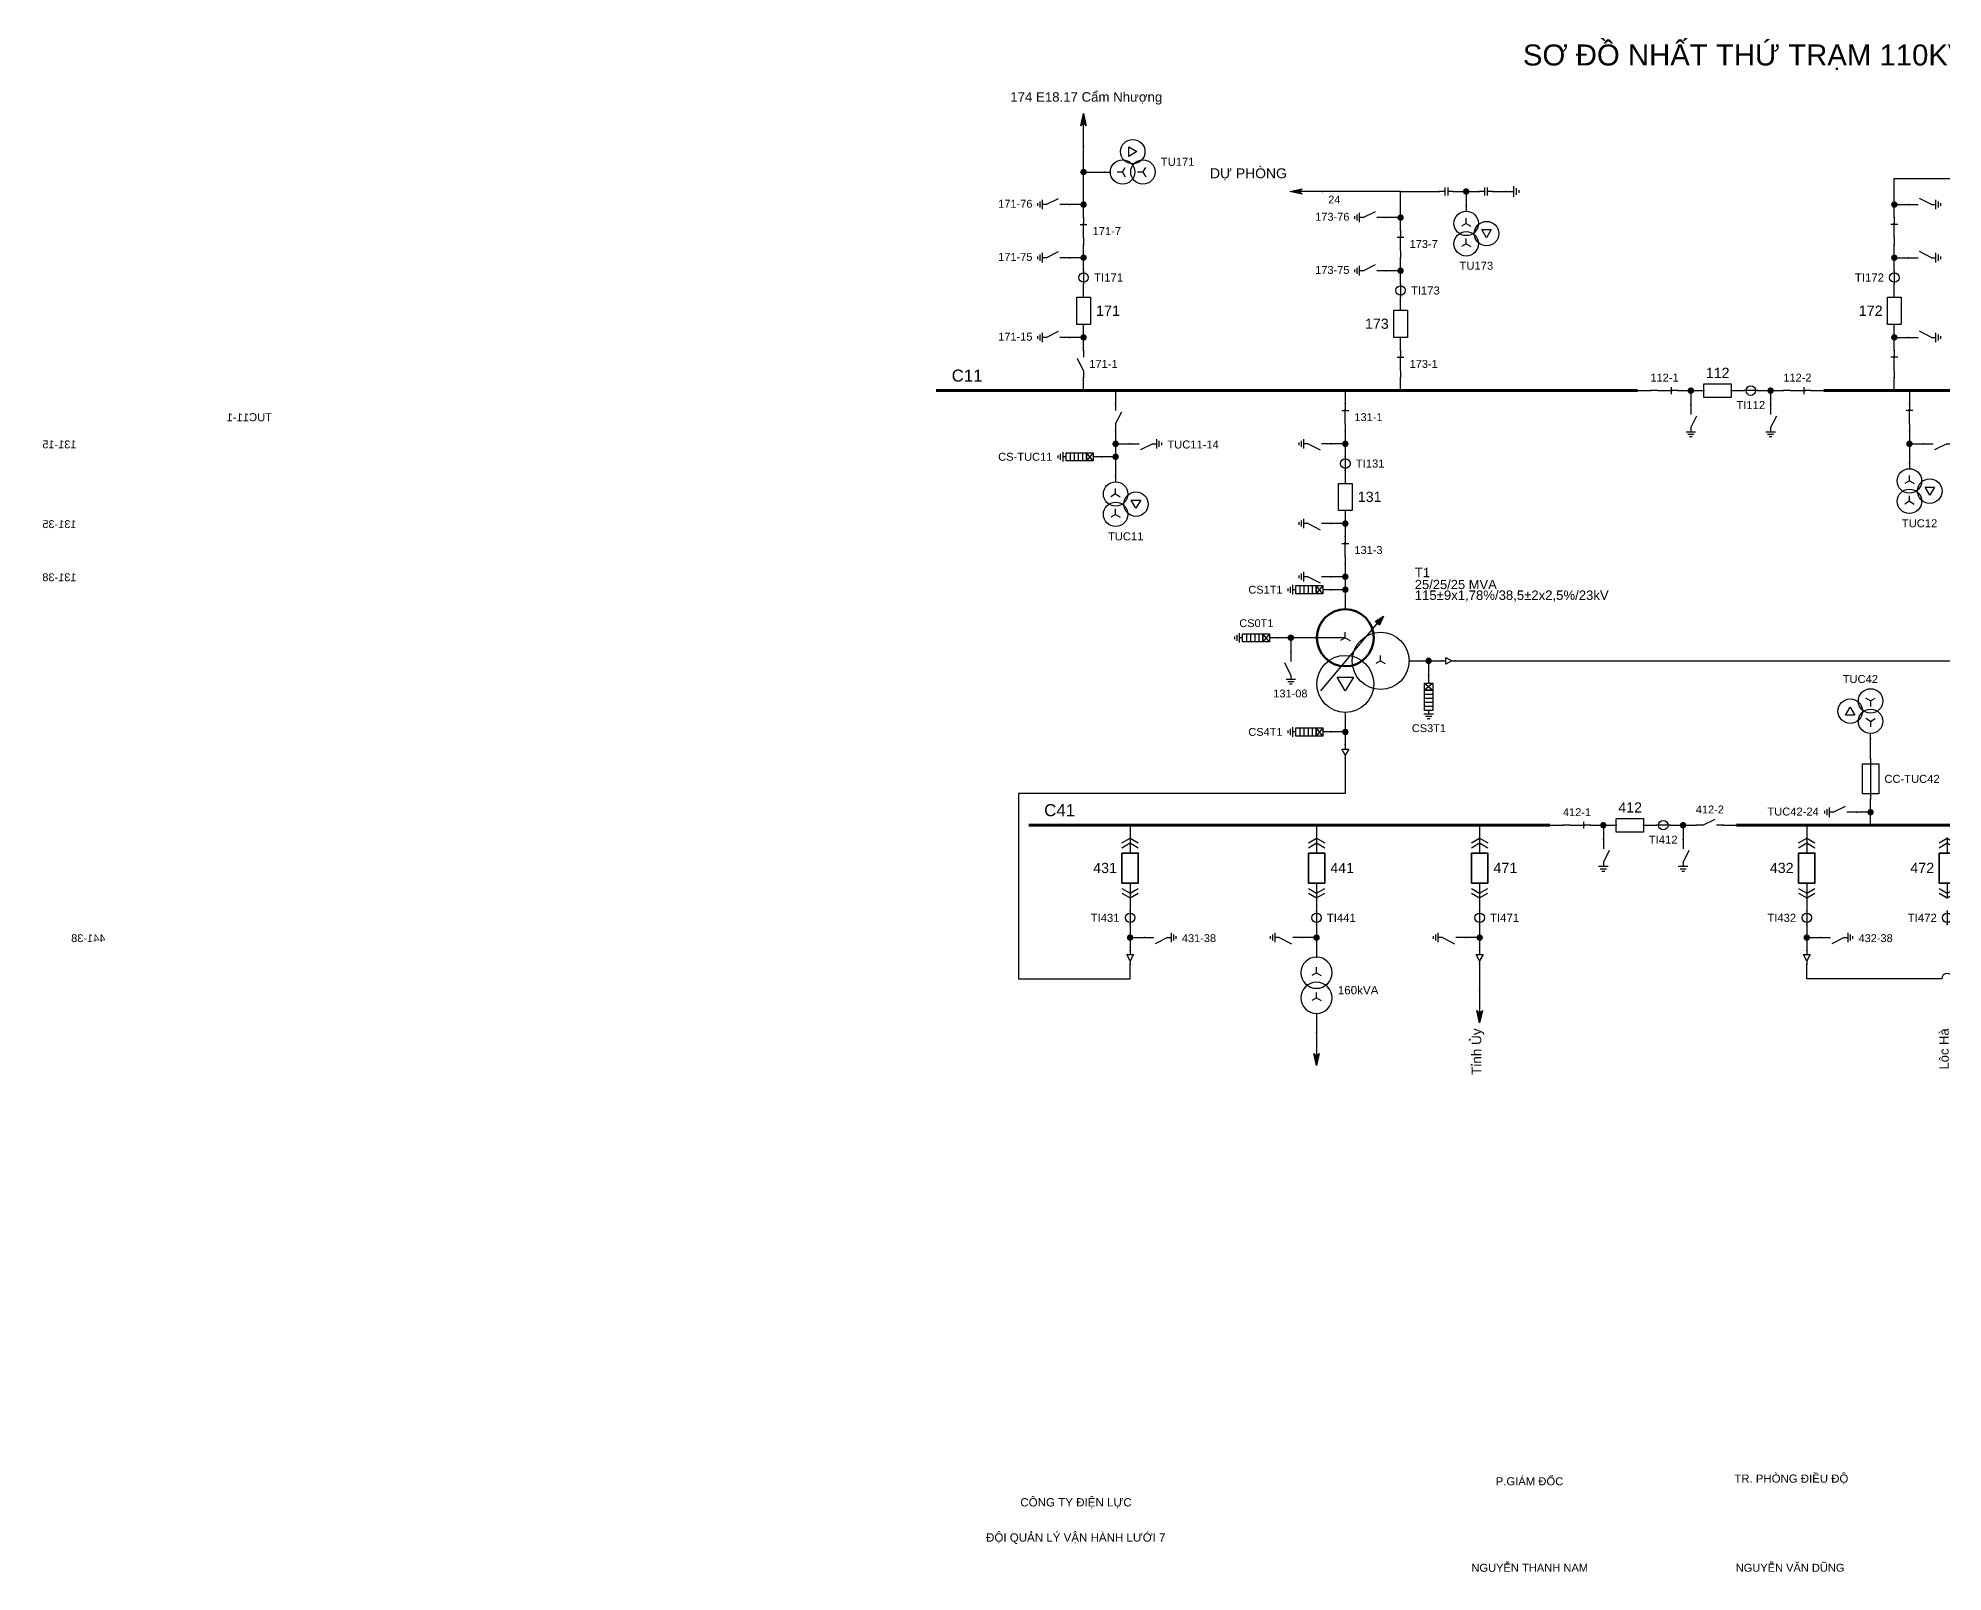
# Model space of a CAD drawing. Header units: millimetres. Extents: x -381 to 411, y 8 to 290.
# Drawn here: x -116 to 234.7, y 7.7 to 290.1 of the extents above; entities that cross this region are included whole.
import ezdxf

# ---------------------------------------------------------------- set-up
doc = ezdxf.new("R2010")
doc.units = ezdxf.units.MM
for name, color, linetype, lineweight in [('BUSBAR_110KV', 1, 'Continuous', 50), ('BUSBAR_22KV', 5, 'Continuous', 50), ('GROUND', 3, 'Continuous', 25), ('HV_110KV', 1, 'Continuous', 25), ('MV_22KV', 5, 'Continuous', 25), ('MV_35KV', 30, 'Continuous', 25), ('SLD_OTHER', 7, 'Continuous', 25)]:
    doc.layers.add(name, color=color, linetype=linetype, lineweight=lineweight)
doc.layers.add('SYM_PORTS', color=8, linetype='Continuous', plot=False)
doc.layers.add('TEXT', color=7, linetype='Continuous')
doc.styles.add('SLD_TEXT', font='arial.ttf')

# ---------------------------------------------------------------- blocks, each defined once
blk = doc.blocks.new('SYM_DISCONNECTOR_OPEN')
at = {"lineweight": 25}
for points in [[(0, -1.25), (-1.125, 1)], [(0, 2.5), (0, 1.25)], [(0, -1.25), (0, -2.5)]]:
    blk.add_lwpolyline(points, dxfattribs=at)
at = {"layer": 'SYM_PORTS'}
for p in [(0, 2.5), (0, -2.5)]:
    blk.add_point(p, dxfattribs=at)
blk.add_attdef('DEVICE_CODE', (1, -0.5), '', height=2)
blk = doc.blocks.new('SYM_EARTHING_SWITCH_OPEN')
at = {"lineweight": 25}
for points in [[(0, -1.25), (-1.125, 1)], [(0, 3), (0, 1.25)], [(-0.875, -2), (0.875, -2)], [(-0.5625, -2.4375), (0.5625, -2.4375)], [(-0.25, -2.875), (0.25, -2.875)], [(0, -1.25), (0, -2)]]:
    blk.add_lwpolyline(points, dxfattribs=at)
at = {"layer": 'SYM_PORTS'}
blk.add_point((0, 3), dxfattribs=at)
blk.add_attdef('DEVICE_CODE', (1.875, 0), '', height=2)
blk = doc.blocks.new('SYM_CIRCUIT_BREAKER')
at = {"lineweight": 25}
blk.add_lwpolyline([(-1.25, 2.5), (1.25, 2.5), (1.25, -2.5), (-1.25, -2.5)], close=True, dxfattribs=at)
at = {"layer": 'SYM_PORTS'}
for p in [(0, 2.5), (0, -2.5)]:
    blk.add_point(p, dxfattribs=at)
blk.add_attdef('DEVICE_CODE', (2.25, -0.5), '', height=2)
at = {"flags": 1}
blk.add_attdef('RATING', (2.25, -3.5), '', height=2, dxfattribs=at)
blk = doc.blocks.new('SYM_CURRENT_TRANSFORMER')
at = {"lineweight": 25}
blk.add_lwpolyline([(0, 1.25), (0, -1.25)], dxfattribs=at)
blk.add_circle((0, 0), 0.875, dxfattribs=at)
at = {"layer": 'SYM_PORTS'}
for p in [(0, 1.25), (0, -1.25)]:
    blk.add_point(p, dxfattribs=at)
blk.add_attdef('DEVICE_CODE', (1.875, -1.75), '', height=2)
at = {"flags": 1}
blk.add_attdef('RATIO', (1.875, -4.75), '', height=2, dxfattribs=at)
blk = doc.blocks.new('SYM_DISCONNECTOR_CLOSED')
at = {"lineweight": 25}
for points in [[(-0.625, 1.25), (0.625, 1.25)], [(0, 2.5), (0, 1.25)], [(0, -1.25), (0, 1.5)], [(0, -1.25), (0, -2.5)]]:
    blk.add_lwpolyline(points, dxfattribs=at)
at = {"layer": 'SYM_PORTS'}
for p in [(0, 2.5), (0, -2.5)]:
    blk.add_point(p, dxfattribs=at)
blk.add_attdef('DEVICE_CODE', (1.625, -0.5), '', height=2)
blk = doc.blocks.new('SYM_VOLTAGE_TRANSFORMER')
at = {"lineweight": 25}
for points in [[(0, 4.625), (0, 3.625)], [(0, 1.375), (-0.8625, 0.875)], [(0, 1.375), (0, 2.375)], [(0, 1.375), (0.8625, 0.875)], [(0, -2.375), (-0.8625, -2.875)], [(0, -2.375), (0, -1.375)], [(0, -2.375), (0.8625, -2.875)]]:
    blk.add_lwpolyline(points, dxfattribs=at)
blk.add_lwpolyline([(2.875, 0.25), (4.625, 0.25), (3.75, -1.25)], close=True, dxfattribs=at)
for centre in [(0, 1.375), (3.75, -0.5), (0, -2.375)]:
    blk.add_circle(centre, 2.25, dxfattribs=at)
at = {"layer": 'SYM_PORTS'}
blk.add_point((0, 4.625), dxfattribs=at)
blk.add_attdef('DEVICE_CODE', (7, 1.625), '', height=2)
at = {"flags": 1}
blk.add_attdef('RATIO', (7, -1.375), '', height=2, dxfattribs=at)
blk = doc.blocks.new('SYM_LINE_FEEDER_ARROW')
blk.add_hatch(color=7).paths.add_polyline_path([(0, -3), (-0.5, -0.75), (0, -1.25), (0.5, -0.75)])
at = {"lineweight": 25}
blk.add_lwpolyline([(0, 3), (0, -1.25)], dxfattribs=at)
blk.add_lwpolyline([(0, -3), (-0.5, -0.75), (0, -1.25), (0.5, -0.75)], close=True, dxfattribs=at)
at = {"layer": 'SYM_PORTS'}
blk.add_point((0, 3), dxfattribs=at)
blk.add_attdef('LINE_NAME', (1.5, 0), '', height=2)
blk = doc.blocks.new('SYM_COUPLING_CAPACITOR')
at = {"lineweight": 25}
for points in [[(-0.75, 0.25), (0.75, 0.25)], [(0, 1.25), (0, 0.25)], [(-0.75, -0.25), (0.75, -0.25)], [(0, -0.25), (0, -1.25)]]:
    blk.add_lwpolyline(points, dxfattribs=at)
at = {"layer": 'SYM_PORTS'}
for p in [(0, 1.25), (0, -1.25)]:
    blk.add_point(p, dxfattribs=at)
blk.add_attdef('DEVICE_CODE', (1.75, -1.75), '', height=2)
blk = doc.blocks.new('SYM_GROUND_SYMBOL')
at = {"lineweight": 25}
for points in [[(0, 1.25), (0, -0.25)], [(-1, -0.25), (1, -0.25)], [(-0.625, -0.75), (0.625, -0.75)], [(-0.25, -1.25), (0.25, -1.25)]]:
    blk.add_lwpolyline(points, dxfattribs=at)
at = {"layer": 'SYM_PORTS'}
blk.add_point((0, 1.25), dxfattribs=at)
blk = doc.blocks.new('SYM_SURGE_ARRESTER')
at = {"lineweight": 25}
for points in [[(0, 4), (0, 2.5)], [(-0.75, 2.5), (0.75, 1.25)], [(0.75, 2.5), (-0.75, 1.25)], [(-0.75, 0.5), (0.75, 0.5)], [(-0.875, -3.125), (0.875, -3.125)], [(-0.75, -0.25), (0.75, -0.25)], [(-0.75, -1), (0.75, -1)], [(-0.75, -1.75), (0.75, -1.75)], [(0, -2.5), (0, -3.125)], [(-0.5625, -3.5625), (0.5625, -3.5625)], [(-0.25, -4), (0.25, -4)]]:
    blk.add_lwpolyline(points, dxfattribs=at)
for points in [[(-0.75, 2.5), (0.75, 2.5), (0.75, 1.25), (-0.75, 1.25)], [(-0.75, 1.25), (0.75, 1.25), (0.75, -2.5), (-0.75, -2.5)]]:
    blk.add_lwpolyline(points, close=True, dxfattribs=at)
at = {"layer": 'SYM_PORTS'}
blk.add_point((0, 4), dxfattribs=at)
blk.add_attdef('DEVICE_CODE', (1.875, 1), '', height=2)
blk = doc.blocks.new('SYM_TRANSFORMER_3W')
blk.add_hatch(color=7).paths.add_polyline_path([(3.75, 8.25), (3.0125, 6.575), (2.2375, 7.225)])
at = {"lineweight": 25}
for points in [[(-7.75, -5.5), (3.0125, 7.35)], [(-3.25, 4.25), (-8.5, 4.25)], [(-3.25, 4.25), (-4.1125, 3.75)], [(-3.25, 4.25), (-3.25, 5.25)], [(-3.25, 4.25), (-2.3875, 3.75)], [(3.25, 0), (2.3875, -0.5)], [(3.25, 0), (3.25, 1)], [(3.25, 0), (4.1125, -0.5)]]:
    blk.add_lwpolyline(points, dxfattribs=at)
for points in [[(3.75, 8.25), (3.0125, 6.575), (2.2375, 7.225)], [(-4.75, -3), (-1.75, -3), (-3.25, -5.5)]]:
    blk.add_lwpolyline(points, close=True, dxfattribs=at)
at = {"lineweight": 50}
blk.add_circle((-3.25, 4.25), 5.25, dxfattribs=at)
at = {"lineweight": 25}
for centre in [(3.25, 0), (-3.25, -4.25)]:
    blk.add_circle(centre, 5.25, dxfattribs=at)
at = {"layer": 'SYM_PORTS'}
for p in [(-3.25, 9.5), (-8.5, 4.25), (8.5, 0), (-3.25, -9.5)]:
    blk.add_point(p, dxfattribs=at)
blk.add_attdef('DEVICE_CODE', (9.5, 6.5), '', height=2)
at = {"flags": 1}
for tag, p in [('POWER', (9.5, 3.5)), ('VOLTAGE_RATIO', (9.5, 0.5))]:
    blk.add_attdef(tag, p, '', height=2, dxfattribs=at)
blk = doc.blocks.new('SYM_CABLE_TERMINATION')
at = {"lineweight": 25}
blk.add_lwpolyline([(-0.625, 0.5), (0.625, 0.5), (0, -0.625)], close=True, dxfattribs=at)
for points in [[(0, 1.25), (0, 0.5)], [(0, -0.625), (0, -1.25)]]:
    blk.add_lwpolyline(points, dxfattribs=at)
at = {"layer": 'SYM_PORTS'}
for p in [(0, 1.25), (0, -1.25)]:
    blk.add_point(p, dxfattribs=at)
blk = doc.blocks.new('SYM_DRAWOUT_BREAKER')
at = {"lineweight": 25}
for points in [[(-1.5, 4.625), (0, 5.5), (1.5, 4.625)], [(-1.5, 3.75), (0, 4.625), (1.5, 3.75)], [(0, 5.5), (0, 2.75)], [(0, -2.75), (0, -5.5)], [(-1.5, -3.75), (0, -4.625), (1.5, -3.75)], [(-1.5, -4.625), (0, -5.5), (1.5, -4.625)]]:
    blk.add_lwpolyline(points, dxfattribs=at)
at = {"lineweight": 35}
blk.add_lwpolyline([(-1.5, 2.75), (1.5, 2.75), (1.5, -2.75), (-1.5, -2.75)], close=True, dxfattribs=at)
at = {"layer": 'SYM_PORTS'}
for p in [(0, 5.5), (0, -5.5)]:
    blk.add_point(p, dxfattribs=at)
blk.add_attdef('DEVICE_CODE', (2.5, 2.5), '', height=2)
at = {"flags": 1}
blk.add_attdef('RATING', (2.5, -0.5), '', height=2, dxfattribs=at)
blk = doc.blocks.new('SYM_TRANSFORMER_2W')
at = {"lineweight": 25}
for points in [[(0, 2.3125), (-0.8625, 1.8125)], [(0, 2.3125), (0, 3.3125)], [(0, 2.3125), (0.8625, 1.8125)], [(0, -2.3125), (-0.8625, -2.8125)], [(0, -2.3125), (0, -1.3125)], [(0, -2.3125), (0.8625, -2.8125)]]:
    blk.add_lwpolyline(points, dxfattribs=at)
for centre in [(0, 2.3125), (0, -2.3125)]:
    blk.add_circle(centre, 2.875, dxfattribs=at)
at = {"layer": 'SYM_PORTS'}
for p in [(0, 5.1875), (0, -5.1875)]:
    blk.add_point(p, dxfattribs=at)
blk.add_attdef('DEVICE_CODE', (3.875, 2.1875), '', height=2)
at = {"flags": 1}
for tag, p in [('POWER', (3.875, -0.8125)), ('VOLTAGE_RATIO', (3.875, -3.8125))]:
    blk.add_attdef(tag, p, '', height=2, dxfattribs=at)
blk = doc.blocks.new('SYM_FUSE_DISCONNECTOR')
at = {"lineweight": 25}
blk.add_lwpolyline([(0, 3.75), (0, -3.75)], dxfattribs=at)
blk.add_lwpolyline([(-1.5, 2.75), (1.5, 2.75), (1.5, -2.75), (-1.5, -2.75)], close=True, dxfattribs=at)
at = {"layer": 'SYM_PORTS'}
for p in [(0, 3.75), (0, -3.75)]:
    blk.add_point(p, dxfattribs=at)
blk.add_attdef('DEVICE_CODE', (2.5, 0.75), '', height=2)
at = {"flags": 1}
blk.add_attdef('RATING', (2.5, -2.25), '', height=2, dxfattribs=at)

msp = doc.modelspace()

# ---------------------------------------------------------------- hatches: boundary and pattern name
at = {"layer": 'HV_110KV'}
h = msp.add_hatch(color=7, dxfattribs=at)
edge = h.paths.add_edge_path()
edge.add_arc((76.46, 265.43), 0.6, 0, 360)
h = msp.add_hatch(color=7, dxfattribs=at)
edge = h.paths.add_edge_path()
edge.add_arc((76.46, 259.44), 0.6, 0, 360)
h = msp.add_hatch(color=7, dxfattribs=at)
edge = h.paths.add_edge_path()
edge.add_arc((146.9, 261.84), 0.6, 0, 360)
h = msp.add_hatch(color=7, dxfattribs=at)
edge = h.paths.add_edge_path()
edge.add_arc((225.72, 259.44), 0.6, 0, 360)
h = msp.add_hatch(color=7, dxfattribs=at)
edge = h.paths.add_edge_path()
edge.add_arc((134.82, 257.05), 0.6, 0, 360)
h = msp.add_hatch(color=7, dxfattribs=at)
edge = h.paths.add_edge_path()
edge.add_arc((76.46, 249.66), 0.6, 0, 360)
h = msp.add_hatch(color=7, dxfattribs=at)
edge = h.paths.add_edge_path()
edge.add_arc((225.72, 249.66), 0.6, 0, 360)
h = msp.add_hatch(color=7, dxfattribs=at)
edge = h.paths.add_edge_path()
edge.add_arc((134.82, 247.26), 0.6, 0, 360)
h = msp.add_hatch(color=7, dxfattribs=at)
edge = h.paths.add_edge_path()
edge.add_arc((76.46, 234.98), 0.6, 0, 360)
h = msp.add_hatch(color=7, dxfattribs=at)
edge = h.paths.add_edge_path()
edge.add_arc((225.72, 234.98), 0.6, 0, 360)
h = msp.add_hatch(color=7, dxfattribs=at)
edge = h.paths.add_edge_path()
edge.add_arc((188.26, 225.19), 0.6, 0, 360)
h = msp.add_hatch(color=7, dxfattribs=at)
edge = h.paths.add_edge_path()
edge.add_arc((202.94, 225.19), 0.6, 0, 360)
h = msp.add_hatch(color=7, dxfattribs=at)
edge = h.paths.add_edge_path()
edge.add_arc((82.36, 215.4), 0.6, 0, 360)
h = msp.add_hatch(color=7, dxfattribs=at)
edge = h.paths.add_edge_path()
edge.add_arc((124.65, 215.4), 0.6, 0, 360)
h = msp.add_hatch(color=7, dxfattribs=at)
edge = h.paths.add_edge_path()
edge.add_arc((228.5, 215.4), 0.6, 0, 360)
h = msp.add_hatch(color=7, dxfattribs=at)
edge = h.paths.add_edge_path()
edge.add_arc((82.36, 213.01), 0.6, 0, 360)
h = msp.add_hatch(color=7, dxfattribs=at)
edge = h.paths.add_edge_path()
edge.add_arc((124.65, 200.72), 0.6, 0, 360)
h = msp.add_hatch(color=7, dxfattribs=at)
edge = h.paths.add_edge_path()
edge.add_arc((124.65, 190.94), 0.6, 0, 360)
h = msp.add_hatch(color=7, dxfattribs=at)
edge = h.paths.add_edge_path()
edge.add_arc((124.65, 188.54), 0.6, 0, 360)
h = msp.add_hatch(color=7, dxfattribs=at)
edge = h.paths.add_edge_path()
edge.add_arc((114.62, 179.7), 0.6, 0, 360)
at = {"layer": 'MV_22KV'}
h = msp.add_hatch(color=7, dxfattribs=at)
edge = h.paths.add_edge_path()
edge.add_arc((124.65, 162.36), 0.6, 0, 360)
h = msp.add_hatch(color=7, dxfattribs=at)
edge = h.paths.add_edge_path()
edge.add_arc((221.35, 147.58), 0.6, 0, 360)
h = msp.add_hatch(color=7, dxfattribs=at)
edge = h.paths.add_edge_path()
edge.add_arc((172.15, 145.19), 0.6, 0, 360)
h = msp.add_hatch(color=7, dxfattribs=at)
edge = h.paths.add_edge_path()
edge.add_arc((186.83, 145.19), 0.6, 0, 360)
h = msp.add_hatch(color=7, dxfattribs=at)
edge = h.paths.add_edge_path()
edge.add_arc((85.03, 124.51), 0.6, 0, 360)
h = msp.add_hatch(color=7, dxfattribs=at)
edge = h.paths.add_edge_path()
edge.add_arc((119.35, 124.51), 0.6, 0, 360)
h = msp.add_hatch(color=7, dxfattribs=at)
edge = h.paths.add_edge_path()
edge.add_arc((149.38, 124.51), 0.6, 0, 360)
h = msp.add_hatch(color=7, dxfattribs=at)
edge = h.paths.add_edge_path()
edge.add_arc((209.6, 124.51), 0.6, 0, 360)
at = {"layer": 'MV_35KV'}
h = msp.add_hatch(color=7, dxfattribs=at)
edge = h.paths.add_edge_path()
edge.add_arc((139.99, 175.45), 0.6, 0, 360)

# ---------------------------------------------------------------- linework, layer by layer
at = {"layer": 'BUSBAR_110KV', "const_width": 0.558}
for points in [[(49.31, 225.19), (178.48, 225.19)], [(212.73, 225.19), (333.19, 225.19)]]:
    msp.add_lwpolyline(points, dxfattribs=at)
at = {"layer": 'BUSBAR_22KV', "const_width": 0.558}
for points in [[(66.35, 145.19), (162.36, 145.19)], [(196.62, 145.19), (265.47, 145.19)]]:
    msp.add_lwpolyline(points, dxfattribs=at)
at = {"layer": 'GROUND'}
msp.add_lwpolyline([(151.79, 261.84), (154.18, 261.84)], dxfattribs=at)
at = {"layer": 'HV_110KV'}
for points in [[(76.46, 265.43), (76.46, 270.21)], [(76.46, 259.44), (76.46, 265.43)], [(76.46, 265.43), (80.39, 265.43)], [(225.72, 259.44), (225.72, 264.23), (240.08, 264.23)], [(134.82, 261.84), (120.46, 261.84)], [(134.82, 257.05), (134.82, 261.84)], [(134.82, 261.84), (142, 261.84)], [(144.5, 261.84), (146.9, 261.84)], [(146.9, 261.84), (146.9, 259.22)], [(146.9, 261.84), (149.29, 261.84)], [(76.46, 259.44), (73.85, 259.44)], [(76.46, 257.05), (76.46, 259.44)], [(134.82, 257.05), (132.2, 257.05)], [(134.82, 254.66), (134.82, 257.05)], [(225.72, 257.05), (225.72, 259.44)], [(225.72, 259.44), (228.33, 259.44)], [(76.46, 249.66), (73.85, 249.66)], [(76.46, 249.66), (76.46, 252.05)], [(76.46, 247.26), (76.46, 249.66)], [(134.82, 247.26), (134.82, 249.66)], [(225.72, 249.66), (225.72, 252.05)], [(225.72, 247.26), (225.72, 249.66)], [(225.72, 249.66), (228.33, 249.66)], [(134.82, 247.26), (132.2, 247.26)], [(134.82, 244.87), (134.82, 247.26)], [(76.46, 242.37), (76.46, 244.76)], [(134.82, 239.98), (134.82, 242.37)], [(225.72, 242.37), (225.72, 244.76)], [(76.46, 234.98), (73.85, 234.98)], [(76.46, 234.98), (76.46, 237.37)], [(76.46, 232.58), (76.46, 234.98)], [(134.82, 232.58), (134.82, 234.98)], [(225.72, 234.98), (225.72, 237.37)], [(225.72, 232.58), (225.72, 234.98)], [(225.72, 234.98), (228.33, 234.98)], [(76.46, 225.19), (76.46, 227.58)], [(82.36, 225.19), (82.36, 222.8)], [(124.65, 225.19), (124.65, 222.8)], [(134.82, 225.19), (134.82, 227.58)], [(178.48, 225.19), (180.87, 225.19)], [(185.87, 225.19), (188.26, 225.19)], [(188.26, 225.19), (188.26, 222.57)], [(188.26, 225.19), (190.66, 225.19)], [(195.66, 225.19), (198.05, 225.19)], [(200.55, 225.19), (202.94, 225.19)], [(202.94, 225.19), (202.94, 222.57)], [(202.94, 225.19), (205.34, 225.19)], [(210.34, 225.19), (212.73, 225.19)], [(225.72, 225.19), (225.72, 227.58)], [(228.5, 225.19), (228.5, 222.8)], [(82.36, 217.8), (82.36, 215.4)], [(124.65, 217.8), (124.65, 215.4)], [(228.5, 217.8), (228.5, 215.4)], [(82.36, 215.4), (84.97, 215.4)], [(82.36, 215.4), (82.36, 213.01)], [(124.65, 215.4), (122.04, 215.4)], [(124.65, 215.4), (124.65, 213.01)], [(228.5, 215.4), (231.12, 215.4)], [(228.5, 215.4), (228.5, 211.81)], [(82.36, 213.01), (79.74, 213.01)], [(82.36, 213.01), (82.36, 209.42)], [(124.65, 210.51), (124.65, 208.12)], [(124.65, 200.72), (122.04, 200.72)], [(124.65, 203.12), (124.65, 200.72)], [(124.65, 200.72), (124.65, 198.33)], [(124.65, 193.33), (124.65, 190.94)], [(124.65, 190.94), (122.04, 190.94)], [(124.65, 190.94), (124.65, 188.54)], [(124.65, 188.54), (122.04, 188.54)], [(124.65, 188.54), (124.65, 184.95)], [(114.62, 179.7), (112.22, 179.7)], [(119.4, 179.7), (114.62, 179.7)], [(114.62, 179.7), (114.62, 177.08)]]:
    msp.add_lwpolyline(points, dxfattribs=at)
at = {"layer": 'MV_22KV'}
for points in [[(124.65, 165.95), (124.65, 162.36)], [(124.65, 162.36), (122.04, 162.36)], [(124.65, 162.36), (124.65, 159.97)], [(221.35, 157.48), (221.35, 161.07)], [(124.65, 157.47), (124.65, 154.77), (124.65, 151.04), (64.5, 151.04), (64.5, 116.92), (85.03, 116.92), (85.03, 119.62)], [(221.35, 147.58), (218.73, 147.58)], [(221.35, 147.58), (221.35, 149.98)], [(221.35, 145.19), (221.35, 147.58)], [(85.03, 145.19), (85.03, 142.8)], [(119.35, 145.19), (119.35, 142.8)], [(149.38, 145.19), (149.38, 142.8)], [(162.36, 145.19), (164.76, 145.19)], [(169.76, 145.19), (172.15, 145.19)], [(172.15, 145.19), (172.15, 142.57)], [(172.15, 145.19), (174.54, 145.19)], [(179.54, 145.19), (181.94, 145.19)], [(184.44, 145.19), (186.83, 145.19)], [(186.83, 145.19), (186.83, 142.57)], [(186.83, 145.19), (189.22, 145.19)], [(194.22, 145.19), (196.62, 145.19)], [(209.6, 145.19), (209.6, 142.8)], [(85.03, 131.8), (85.03, 129.4)], [(119.35, 131.8), (119.35, 129.4)], [(149.38, 131.8), (149.38, 129.4)], [(209.6, 131.8), (209.6, 129.4)], [(85.03, 126.9), (85.03, 124.51)], [(119.35, 126.9), (119.35, 124.51)], [(149.38, 126.9), (149.38, 124.51)], [(209.6, 126.9), (209.6, 124.51)], [(85.03, 124.51), (87.65, 124.51)], [(85.03, 124.51), (85.03, 122.12)], [(119.35, 124.51), (116.73, 124.51)], [(119.35, 124.51), (119.35, 120.92)], [(149.38, 124.51), (146.76, 124.51)], [(149.38, 124.51), (149.38, 122.12)], [(209.6, 124.51), (212.22, 124.51)], [(209.6, 124.51), (209.6, 122.12)], [(149.38, 119.62), (149.38, 114.83)]]:
    msp.add_lwpolyline(points, dxfattribs=at)
msp.add_lwpolyline([(270.8, 157.47), (270.8, 154.77), (270.8, 116.92), (236.45, 116.92, 1), (234.45, 116.92), (209.6, 116.92), (209.6, 119.62)], format="xyb", dxfattribs=at)
at = {"layer": 'MV_35KV'}
for points in [[(136.4, 175.45), (139.99, 175.45)], [(139.99, 175.45), (139.99, 172.83)], [(139.99, 175.45), (142.39, 175.45)], [(144.89, 175.45), (147.59, 175.45), (250.5, 175.45), (250.5, 155.54), (328.5, 155.54), (328.5, 163.65), (331.2, 163.65)]]:
    msp.add_lwpolyline(points, dxfattribs=at)
at = {"layer": 'SLD_OTHER'}
msp.add_lwpolyline([(119.35, 110.54), (119.35, 106.95)], dxfattribs=at)

# ---------------------------------------------------------------- block references
at = {"layer": 'GROUND'}
for name, p, rotation in [('SYM_COUPLING_CAPACITOR', (150.54, 261.84), 270), ('SYM_GROUND_SYMBOL', (155.43, 261.84), 90)]:
    msp.add_blockref(name, p, dxfattribs=dict(at, rotation=rotation))
at = {"layer": 'HV_110KV'}
for name, p, rotation in [('SYM_LINE_FEEDER_ARROW', (76.46, 273.21), 180), ('SYM_LINE_FEEDER_ARROW', (117.46, 261.84), 270), ('SYM_COUPLING_CAPACITOR', (143.25, 261.84), 270)]:
    msp.add_blockref(name, p, dxfattribs=dict(at, rotation=rotation))
ref = msp.add_blockref('SYM_VOLTAGE_TRANSFORMER', (85.02, 265.43), dxfattribs=dict(at, rotation=90))
ref.add_attrib('DEVICE_CODE', 'TU171', (90.68, 266.57), dxfattribs={"layer": 'TEXT', "height": 1.479, "style": 'SLD_TEXT'})
ref = msp.add_blockref('SYM_EARTHING_SWITCH_OPEN', (231.33, 259.44), dxfattribs=dict(at, xscale=-1, rotation=90))
ref.add_attrib('DEVICE_CODE', '172-76', (235.25, 258.86), dxfattribs={"layer": 'TEXT', "extrusion": (0, 0, -1), "height": 1.451, "style": 'SLD_TEXT'})
ref = msp.add_blockref('SYM_EARTHING_SWITCH_OPEN', (70.85, 259.44), dxfattribs=dict(at, rotation=270))
ref.add_attrib('DEVICE_CODE', '171-76', (60.74, 258.86), dxfattribs={"layer": 'TEXT', "height": 1.451, "style": 'SLD_TEXT'})
ref = msp.add_blockref('SYM_DISCONNECTOR_CLOSED', (225.72, 254.55), dxfattribs=dict(at, xscale=-1))
ref.add_attrib('DEVICE_CODE', '172-7', (218.95, 253.83), dxfattribs={"layer": 'TEXT', "extrusion": (0, 0, -1), "height": 1.466, "style": 'SLD_TEXT'})
ref = msp.add_blockref('SYM_DISCONNECTOR_CLOSED', (76.46, 254.55), dxfattribs=at)
ref.add_attrib('DEVICE_CODE', '171-7', (78.13, 253.83), dxfattribs={"layer": 'TEXT', "height": 1.466, "style": 'SLD_TEXT'})
ref = msp.add_blockref('SYM_EARTHING_SWITCH_OPEN', (129.2, 257.05), dxfattribs=dict(at, rotation=270))
ref.add_attrib('DEVICE_CODE', '173-76', (119.1, 256.47), dxfattribs={"layer": 'TEXT', "height": 1.451, "style": 'SLD_TEXT'})
ref = msp.add_blockref('SYM_VOLTAGE_TRANSFORMER', (146.9, 254.59), dxfattribs=at)
ref.add_attrib('DEVICE_CODE', 'TU173', (145.67, 247.45), dxfattribs={"layer": 'TEXT', "height": 1.479, "style": 'SLD_TEXT'})
ref = msp.add_blockref('SYM_DISCONNECTOR_CLOSED', (134.82, 252.16), dxfattribs=at)
ref.add_attrib('DEVICE_CODE', '173-7', (136.48, 251.45), dxfattribs={"layer": 'TEXT', "height": 1.453, "style": 'SLD_TEXT'})
ref = msp.add_blockref('SYM_EARTHING_SWITCH_OPEN', (231.33, 249.66), dxfattribs=dict(at, xscale=-1, rotation=90))
ref.add_attrib('DEVICE_CODE', '172-75', (235.25, 249.08), dxfattribs={"layer": 'TEXT', "extrusion": (0, 0, -1), "height": 1.451, "style": 'SLD_TEXT'})
ref = msp.add_blockref('SYM_EARTHING_SWITCH_OPEN', (70.85, 249.66), dxfattribs=dict(at, rotation=270))
ref.add_attrib('DEVICE_CODE', '171-75', (60.74, 249.08), dxfattribs={"layer": 'TEXT', "height": 1.451, "style": 'SLD_TEXT'})
ref = msp.add_blockref('SYM_CURRENT_TRANSFORMER', (76.46, 246.01), dxfattribs=at)
ref.add_attrib('DEVICE_CODE', 'TI171', (78.38, 245.26), dxfattribs={"layer": 'TEXT', "height": 1.5, "style": 'SLD_TEXT'})
ref = msp.add_blockref('SYM_EARTHING_SWITCH_OPEN', (129.2, 247.26), dxfattribs=dict(at, rotation=270))
ref.add_attrib('DEVICE_CODE', '173-75', (119.1, 246.68), dxfattribs={"layer": 'TEXT', "height": 1.451, "style": 'SLD_TEXT'})
ref = msp.add_blockref('SYM_CURRENT_TRANSFORMER', (225.72, 246.01), dxfattribs=at)
ref.add_attrib('DEVICE_CODE', 'TI172', (218.46, 245.26), dxfattribs={"layer": 'TEXT', "height": 1.5, "style": 'SLD_TEXT'})
ref = msp.add_blockref('SYM_CIRCUIT_BREAKER', (76.46, 239.87), dxfattribs=at)
ref.add_attrib('DEVICE_CODE', '171', (78.75, 238.95), dxfattribs={"layer": 'TEXT', "height": 1.893, "style": 'SLD_TEXT'})
ref = msp.add_blockref('SYM_CURRENT_TRANSFORMER', (134.82, 243.62), dxfattribs=at)
ref.add_attrib('DEVICE_CODE', 'TI173', (136.73, 242.88), dxfattribs={"layer": 'TEXT', "height": 1.487, "style": 'SLD_TEXT'})
ref = msp.add_blockref('SYM_CIRCUIT_BREAKER', (225.72, 239.87), dxfattribs=at)
ref.add_attrib('DEVICE_CODE', '172', (219.16, 238.95), dxfattribs={"layer": 'TEXT', "height": 1.893, "style": 'SLD_TEXT'})
ref = msp.add_blockref('SYM_CIRCUIT_BREAKER', (134.82, 237.48), dxfattribs=at)
ref.add_attrib('DEVICE_CODE', '173', (128.27, 236.57), dxfattribs={"layer": 'TEXT', "height": 1.877, "style": 'SLD_TEXT'})
ref = msp.add_blockref('SYM_EARTHING_SWITCH_OPEN', (231.33, 234.98), dxfattribs=dict(at, xscale=-1, rotation=90))
ref.add_attrib('DEVICE_CODE', '172-25', (235.25, 234.4), dxfattribs={"layer": 'TEXT', "extrusion": (0, 0, -1), "height": 1.451, "style": 'SLD_TEXT'})
ref = msp.add_blockref('SYM_EARTHING_SWITCH_OPEN', (70.85, 234.98), dxfattribs=dict(at, rotation=270))
ref.add_attrib('DEVICE_CODE', '171-15', (60.74, 234.4), dxfattribs={"layer": 'TEXT', "height": 1.451, "style": 'SLD_TEXT'})
ref = msp.add_blockref('SYM_DISCONNECTOR_CLOSED', (225.72, 230.08), dxfattribs=dict(at, xscale=-1))
ref.add_attrib('DEVICE_CODE', '172-2', (218.95, 229.37), dxfattribs={"layer": 'TEXT', "extrusion": (0, 0, -1), "height": 1.466, "style": 'SLD_TEXT'})
ref = msp.add_blockref('SYM_DISCONNECTOR_OPEN', (76.46, 230.08), dxfattribs=at)
ref.add_attrib('DEVICE_CODE', '171-1', (77.5, 229.37), dxfattribs={"layer": 'TEXT', "height": 1.466, "style": 'SLD_TEXT'})
ref = msp.add_blockref('SYM_DISCONNECTOR_CLOSED', (134.82, 230.08), dxfattribs=at)
ref.add_attrib('DEVICE_CODE', '173-1', (136.48, 229.38), dxfattribs={"layer": 'TEXT', "height": 1.453, "style": 'SLD_TEXT'})
ref = msp.add_blockref('SYM_DISCONNECTOR_CLOSED', (183.37, 225.19), dxfattribs=dict(at, rotation=270))
ref.add_attrib('DEVICE_CODE', '112-1', (180.82, 226.87), dxfattribs={"layer": 'TEXT', "height": 1.45, "style": 'SLD_TEXT'})
ref = msp.add_blockref('SYM_CIRCUIT_BREAKER', (193.16, 225.19), dxfattribs=dict(at, rotation=270))
ref.add_attrib('DEVICE_CODE', '112', (191.02, 227.52), dxfattribs={"layer": 'TEXT', "height": 1.873, "style": 'SLD_TEXT'})
ref = msp.add_blockref('SYM_DISCONNECTOR_CLOSED', (207.84, 225.19), dxfattribs=dict(at, rotation=270))
ref.add_attrib('DEVICE_CODE', '112-2', (205.29, 226.87), dxfattribs={"layer": 'TEXT', "height": 1.45, "style": 'SLD_TEXT'})
ref = msp.add_blockref('SYM_CURRENT_TRANSFORMER', (199.3, 225.19), dxfattribs=dict(at, rotation=270))
ref.add_attrib('DEVICE_CODE', 'TI112', (196.63, 221.79), dxfattribs={"layer": 'TEXT', "height": 1.484, "style": 'SLD_TEXT'})
ref = msp.add_blockref('SYM_DISCONNECTOR_CLOSED', (228.5, 220.3), dxfattribs=dict(at, xscale=-1))
ref.add_attrib('DEVICE_CODE', 'TUC12-2', (218.46, 219.56), dxfattribs={"layer": 'TEXT', "extrusion": (0, 0, -1), "height": 1.473, "style": 'SLD_TEXT'})
ref = msp.add_blockref('SYM_EARTHING_SWITCH_OPEN', (202.94, 219.57), dxfattribs=dict(at, xscale=-1))
ref.add_attrib('DEVICE_CODE', '112-25', (199.97, 214.2), dxfattribs={"layer": 'TEXT', "extrusion": (0, 0, -1), "height": 1.448, "style": 'SLD_TEXT'})
ref = msp.add_blockref('SYM_EARTHING_SWITCH_OPEN', (188.26, 219.57), dxfattribs=dict(at, xscale=-1))
ref.add_attrib('DEVICE_CODE', '112-15', (185.29, 214.2), dxfattribs={"layer": 'TEXT', "extrusion": (0, 0, -1), "height": 1.448, "style": 'SLD_TEXT'})
ref = msp.add_blockref('SYM_DISCONNECTOR_OPEN', (82.36, 220.3), dxfattribs=dict(at, xscale=-1))
ref.add_attrib('DEVICE_CODE', 'TUC11-1', (72.94, 219.56), dxfattribs={"layer": 'TEXT', "extrusion": (0, 0, -1), "height": 1.473, "style": 'SLD_TEXT'})
ref = msp.add_blockref('SYM_DISCONNECTOR_CLOSED', (124.65, 220.3), dxfattribs=at)
ref.add_attrib('DEVICE_CODE', '131-1', (126.32, 219.59), dxfattribs={"layer": 'TEXT', "height": 1.45, "style": 'SLD_TEXT'})
ref = msp.add_blockref('SYM_EARTHING_SWITCH_OPEN', (119.04, 215.4), dxfattribs=dict(at, xscale=-1, rotation=270))
ref.add_attrib('DEVICE_CODE', '131-15', (108.93, 214.57), dxfattribs={"layer": 'TEXT', "extrusion": (0, 0, -1), "height": 1.448, "style": 'SLD_TEXT'})
ref = msp.add_blockref('SYM_EARTHING_SWITCH_OPEN', (87.97, 215.4), dxfattribs=dict(at, rotation=90))
ref.add_attrib('DEVICE_CODE', 'TUC11-14', (91.89, 214.54), dxfattribs={"layer": 'TEXT', "height": 1.469, "style": 'SLD_TEXT'})
ref = msp.add_blockref('SYM_EARTHING_SWITCH_OPEN', (234.12, 215.4), dxfattribs=dict(at, rotation=90))
ref.add_attrib('DEVICE_CODE', 'TUC12-24', (238.03, 214.54), dxfattribs={"layer": 'TEXT', "height": 1.469, "style": 'SLD_TEXT'})
ref = msp.add_blockref('SYM_SURGE_ARRESTER', (75.74, 213.01), dxfattribs=dict(at, rotation=270))
ref.add_attrib('DEVICE_CODE', 'CS-TUC11', (60.74, 212.28), dxfattribs={"layer": 'TEXT', "height": 1.463, "style": 'SLD_TEXT'})
ref = msp.add_blockref('SYM_CURRENT_TRANSFORMER', (124.65, 211.76), dxfattribs=at)
ref.add_attrib('DEVICE_CODE', 'TI131', (126.57, 211.02), dxfattribs={"layer": 'TEXT', "height": 1.484, "style": 'SLD_TEXT'})
ref = msp.add_blockref('SYM_VOLTAGE_TRANSFORMER', (228.5, 207.19), dxfattribs=at)
ref.add_attrib('DEVICE_CODE', 'TUC12', (227.1, 200.03), dxfattribs={"layer": 'TEXT', "height": 1.475, "style": 'SLD_TEXT'})
ref = msp.add_blockref('SYM_VOLTAGE_TRANSFORMER', (82.36, 204.79), dxfattribs=at)
ref.add_attrib('DEVICE_CODE', 'TUC11', (80.95, 197.63), dxfattribs={"layer": 'TEXT', "height": 1.475, "style": 'SLD_TEXT'})
ref = msp.add_blockref('SYM_CIRCUIT_BREAKER', (124.65, 205.62), dxfattribs=at)
ref.add_attrib('DEVICE_CODE', '131', (126.94, 204.71), dxfattribs={"layer": 'TEXT', "height": 1.877, "style": 'SLD_TEXT'})
ref = msp.add_blockref('SYM_EARTHING_SWITCH_OPEN', (119.04, 200.72), dxfattribs=dict(at, xscale=-1, rotation=270))
ref.add_attrib('DEVICE_CODE', '131-35', (108.93, 199.89), dxfattribs={"layer": 'TEXT', "extrusion": (0, 0, -1), "height": 1.448, "style": 'SLD_TEXT'})
ref = msp.add_blockref('SYM_DISCONNECTOR_CLOSED', (124.65, 195.83), dxfattribs=at)
ref.add_attrib('DEVICE_CODE', '131-3', (126.32, 195.12), dxfattribs={"layer": 'TEXT', "height": 1.45, "style": 'SLD_TEXT'})
ref = msp.add_blockref('SYM_EARTHING_SWITCH_OPEN', (119.04, 190.94), dxfattribs=dict(at, xscale=-1, rotation=270))
ref.add_attrib('DEVICE_CODE', '131-38', (108.93, 190.11), dxfattribs={"layer": 'TEXT', "extrusion": (0, 0, -1), "height": 1.448, "style": 'SLD_TEXT'})
ref = msp.add_blockref('SYM_SURGE_ARRESTER', (118.04, 188.54), dxfattribs=dict(at, rotation=270))
ref.add_attrib('DEVICE_CODE', 'CS1T1', (106.8, 187.83), dxfattribs={"layer": 'TEXT', "height": 1.446, "style": 'SLD_TEXT'})
ref = msp.add_blockref('SYM_TRANSFORMER_3W', (127.9, 175.45), dxfattribs=at)
ref.add_attrib('DEVICE_CODE', 'T1', (137.44, 190.85), dxfattribs={"layer": 'TEXT', "height": 1.729, "style": 'SLD_TEXT'})
ref = msp.add_blockref('SYM_SURGE_ARRESTER', (108.22, 179.7), dxfattribs=dict(at, rotation=270))
ref.add_attrib('DEVICE_CODE', 'CS0T1', (105.13, 181.66), dxfattribs={"layer": 'TEXT', "height": 1.446, "style": 'SLD_TEXT'})
ref = msp.add_blockref('SYM_EARTHING_SWITCH_OPEN', (114.62, 174.08), dxfattribs=at)
ref.add_attrib('DEVICE_CODE', '131-08', (111.39, 168.72), dxfattribs={"layer": 'TEXT', "height": 1.448, "style": 'SLD_TEXT'})
at = {"layer": 'MV_22KV'}
ref = msp.add_blockref('SYM_VOLTAGE_TRANSFORMER', (221.35, 165.69), dxfattribs=dict(at, rotation=180))
ref.add_attrib('DEVICE_CODE', 'TUC42', (216.2, 171.37), dxfattribs={"layer": 'TEXT', "height": 1.475, "style": 'SLD_TEXT'})
ref = msp.add_blockref('SYM_SURGE_ARRESTER', (118.04, 162.36), dxfattribs=dict(at, rotation=270))
ref.add_attrib('DEVICE_CODE', 'CS4T1', (106.8, 161.65), dxfattribs={"layer": 'TEXT', "height": 1.446, "style": 'SLD_TEXT'})
for name, p in [('SYM_CABLE_TERMINATION', (124.65, 158.72)), ('SYM_CABLE_TERMINATION', (85.03, 120.87)), ('SYM_CABLE_TERMINATION', (149.38, 120.87)), ('SYM_CABLE_TERMINATION', (209.6, 120.87)), ('SYM_LINE_FEEDER_ARROW', (149.38, 111.83))]:
    msp.add_blockref(name, p, dxfattribs=at)
ref = msp.add_blockref('SYM_FUSE_DISCONNECTOR', (221.35, 153.73), dxfattribs=at)
ref.add_attrib('DEVICE_CODE', 'CC-TUC42', (223.89, 152.99), dxfattribs={"layer": 'TEXT', "height": 1.472, "style": 'SLD_TEXT'})
ref = msp.add_blockref('SYM_DISCONNECTOR_CLOSED', (167.26, 145.19), dxfattribs=dict(at, rotation=270))
ref.add_attrib('DEVICE_CODE', '412-1', (164.71, 146.87), dxfattribs={"layer": 'TEXT', "height": 1.45, "style": 'SLD_TEXT'})
ref = msp.add_blockref('SYM_CIRCUIT_BREAKER', (177.04, 145.19), dxfattribs=dict(at, rotation=270))
ref.add_attrib('DEVICE_CODE', '412', (174.91, 147.52), dxfattribs={"layer": 'TEXT', "height": 1.873, "style": 'SLD_TEXT'})
ref = msp.add_blockref('SYM_DISCONNECTOR_OPEN', (191.72, 145.19), dxfattribs=dict(at, rotation=270))
ref.add_attrib('DEVICE_CODE', '412-2', (189.17, 147.37), dxfattribs={"layer": 'TEXT', "height": 1.45, "style": 'SLD_TEXT'})
ref = msp.add_blockref('SYM_EARTHING_SWITCH_OPEN', (215.73, 147.58), dxfattribs=dict(at, rotation=270))
ref.add_attrib('DEVICE_CODE', 'TUC42-24', (202.35, 146.97), dxfattribs={"layer": 'TEXT', "height": 1.469, "style": 'SLD_TEXT'})
ref = msp.add_blockref('SYM_CURRENT_TRANSFORMER', (183.19, 145.19), dxfattribs=dict(at, rotation=270))
ref.add_attrib('DEVICE_CODE', 'TI412', (180.52, 141.79), dxfattribs={"layer": 'TEXT', "height": 1.484, "style": 'SLD_TEXT'})
ref = msp.add_blockref('SYM_EARTHING_SWITCH_OPEN', (186.83, 139.57), dxfattribs=dict(at, xscale=-1))
ref.add_attrib('DEVICE_CODE', '412-25', (183.86, 134.2), dxfattribs={"layer": 'TEXT', "extrusion": (0, 0, -1), "height": 1.448, "style": 'SLD_TEXT'})
ref = msp.add_blockref('SYM_EARTHING_SWITCH_OPEN', (172.15, 139.57), dxfattribs=dict(at, xscale=-1))
ref.add_attrib('DEVICE_CODE', '412-15', (169.18, 134.2), dxfattribs={"layer": 'TEXT', "extrusion": (0, 0, -1), "height": 1.448, "style": 'SLD_TEXT'})
ref = msp.add_blockref('SYM_DRAWOUT_BREAKER', (85.03, 137.3), dxfattribs=at)
ref.add_attrib('DEVICE_CODE', '431', (78.23, 136.39), dxfattribs={"layer": 'TEXT', "height": 1.877, "style": 'SLD_TEXT'})
ref = msp.add_blockref('SYM_DRAWOUT_BREAKER', (119.35, 137.3), dxfattribs=at)
ref.add_attrib('DEVICE_CODE', '441', (121.89, 136.38), dxfattribs={"layer": 'TEXT', "height": 1.873, "style": 'SLD_TEXT'})
ref = msp.add_blockref('SYM_DRAWOUT_BREAKER', (149.38, 137.3), dxfattribs=at)
ref.add_attrib('DEVICE_CODE', '471', (151.91, 136.38), dxfattribs={"layer": 'TEXT', "height": 1.893, "style": 'SLD_TEXT'})
ref = msp.add_blockref('SYM_DRAWOUT_BREAKER', (209.6, 137.3), dxfattribs=at)
ref.add_attrib('DEVICE_CODE', '432', (202.8, 136.39), dxfattribs={"layer": 'TEXT', "height": 1.877, "style": 'SLD_TEXT'})
ref = msp.add_blockref('SYM_DRAWOUT_BREAKER', (235.45, 137.3), dxfattribs=at)
ref.add_attrib('DEVICE_CODE', '472', (228.65, 136.38), dxfattribs={"layer": 'TEXT', "height": 1.893, "style": 'SLD_TEXT'})
ref = msp.add_blockref('SYM_CURRENT_TRANSFORMER', (85.03, 128.15), dxfattribs=at)
ref.add_attrib('DEVICE_CODE', 'TI431', (77.78, 127.41), dxfattribs={"layer": 'TEXT', "height": 1.484, "style": 'SLD_TEXT'})
ref = msp.add_blockref('SYM_CURRENT_TRANSFORMER', (119.35, 128.15), dxfattribs=at)
ref.add_attrib('DEVICE_CODE', 'TI441', (121.26, 127.4), dxfattribs={"layer": 'TEXT', "height": 1.484, "style": 'SLD_TEXT'})
ref = msp.add_blockref('SYM_CURRENT_TRANSFORMER', (149.38, 128.15), dxfattribs=at)
ref.add_attrib('DEVICE_CODE', 'TI471', (151.29, 127.4), dxfattribs={"layer": 'TEXT', "height": 1.5, "style": 'SLD_TEXT'})
ref = msp.add_blockref('SYM_CURRENT_TRANSFORMER', (209.6, 128.15), dxfattribs=at)
ref.add_attrib('DEVICE_CODE', 'TI432', (202.35, 127.41), dxfattribs={"layer": 'TEXT', "height": 1.484, "style": 'SLD_TEXT'})
ref = msp.add_blockref('SYM_CURRENT_TRANSFORMER', (235.45, 128.15), dxfattribs=at)
ref.add_attrib('DEVICE_CODE', 'TI472', (228.19, 127.4), dxfattribs={"layer": 'TEXT', "height": 1.5, "style": 'SLD_TEXT'})
ref = msp.add_blockref('SYM_EARTHING_SWITCH_OPEN', (143.76, 124.51), dxfattribs=dict(at, xscale=-1, rotation=270))
ref.add_attrib('DEVICE_CODE', '471-76', (133.65, 123.68), dxfattribs={"layer": 'TEXT', "extrusion": (0, 0, -1), "height": 1.451, "style": 'SLD_TEXT'})
ref = msp.add_blockref('SYM_EARTHING_SWITCH_OPEN', (113.73, 124.51), dxfattribs=dict(at, xscale=-1, rotation=270))
ref.add_attrib('DEVICE_CODE', '441-38', (103.62, 123.68), dxfattribs={"layer": 'TEXT', "extrusion": (0, 0, -1), "height": 1.448, "style": 'SLD_TEXT'})
ref = msp.add_blockref('SYM_EARTHING_SWITCH_OPEN', (90.65, 124.51), dxfattribs=dict(at, rotation=90))
ref.add_attrib('DEVICE_CODE', '431-38', (94.56, 123.68), dxfattribs={"layer": 'TEXT', "height": 1.448, "style": 'SLD_TEXT'})
ref = msp.add_blockref('SYM_EARTHING_SWITCH_OPEN', (215.22, 124.51), dxfattribs=dict(at, rotation=90))
ref.add_attrib('DEVICE_CODE', '432-38', (219.13, 123.68), dxfattribs={"layer": 'TEXT', "height": 1.448, "style": 'SLD_TEXT'})
ref = msp.add_blockref('SYM_TRANSFORMER_2W', (119.35, 115.73), dxfattribs=dict(at, xscale=-1))
ref.add_attrib('DEVICE_CODE', 'TD41', (123.26, 115.95), dxfattribs={"layer": 'TEXT', "extrusion": (0, 0, -1), "height": 1.483, "style": 'SLD_TEXT'})
at = {"layer": 'MV_35KV', "rotation": 90}
msp.add_blockref('SYM_CABLE_TERMINATION', (143.64, 175.45), dxfattribs=at)
at = {"layer": 'MV_35KV'}
ref = msp.add_blockref('SYM_SURGE_ARRESTER', (139.99, 168.83), dxfattribs=at)
ref.add_attrib('DEVICE_CODE', 'CS3T1', (136.9, 162.33), dxfattribs={"layer": 'TEXT', "height": 1.446, "style": 'SLD_TEXT'})
at = {"layer": 'SLD_OTHER'}
msp.add_blockref('SYM_LINE_FEEDER_ARROW', (119.35, 103.95), dxfattribs=at)

# ---------------------------------------------------------------- texts
at = {"layer": 'TEXT', "attachment_point": 7, "style": 'SLD_TEXT'}
for s, insert, char_height in [('SƠ ĐỒ NHẤT THỨ TRẠM 110KV THẠCH LINH', (157.34, 284.19), 3.8659), ('174 E18.17 Cẩm Nhượng', (62.98, 277.85), 1.7413), ('DỰ PHÒNG', (99.74, 263.87), 1.835), ('24', (121.5, 259.65), 1.44), ('C11', (52.18, 226.82), 2.223), ('25/25/25 MVA', (137.44, 188.63), 1.7054), ('115±9x1,78%/38,5±2x2,5%/23kV', (137.44, 186.35), 1.7295), ('C41', (69.21, 146.82), 2.223), ('160kVA', (123.26, 114.04), 1.53), ('P.GIÁM ĐỐC', (152.35, 23.66), 1.484), ('TR. PHÒNG ĐIỀU ĐỘ', (196.26, 23.84), 1.5029), ('CÔNG TY ĐIỆN LỰC', (64.82, 19.46), 1.5237), ('ĐỘI QUẢN LÝ VẬN HÀNH LƯỚI 7', (58.51, 12.9), 1.5208), ('NGUYỄN THANH NAM', (147.86, 7.75), 1.4645), ('NGUYỄN VĂN DŨNG', (196.53, 7.76), 1.4565)]:
    msp.add_mtext(s, dxfattribs=dict(at, insert=insert, char_height=char_height))
at = {"layer": 'TEXT', "attachment_point": 7, "rotation": 90, "style": 'SLD_TEXT'}
for s, insert, char_height in [('Tỉnh Ủy', (150.22, 99.22), 1.781), ('Lộc Hà', (236.11, 100.22), 1.712)]:
    msp.add_mtext(s, dxfattribs=dict(at, insert=insert, char_height=char_height))

doc.saveas('drawing.dxf')
